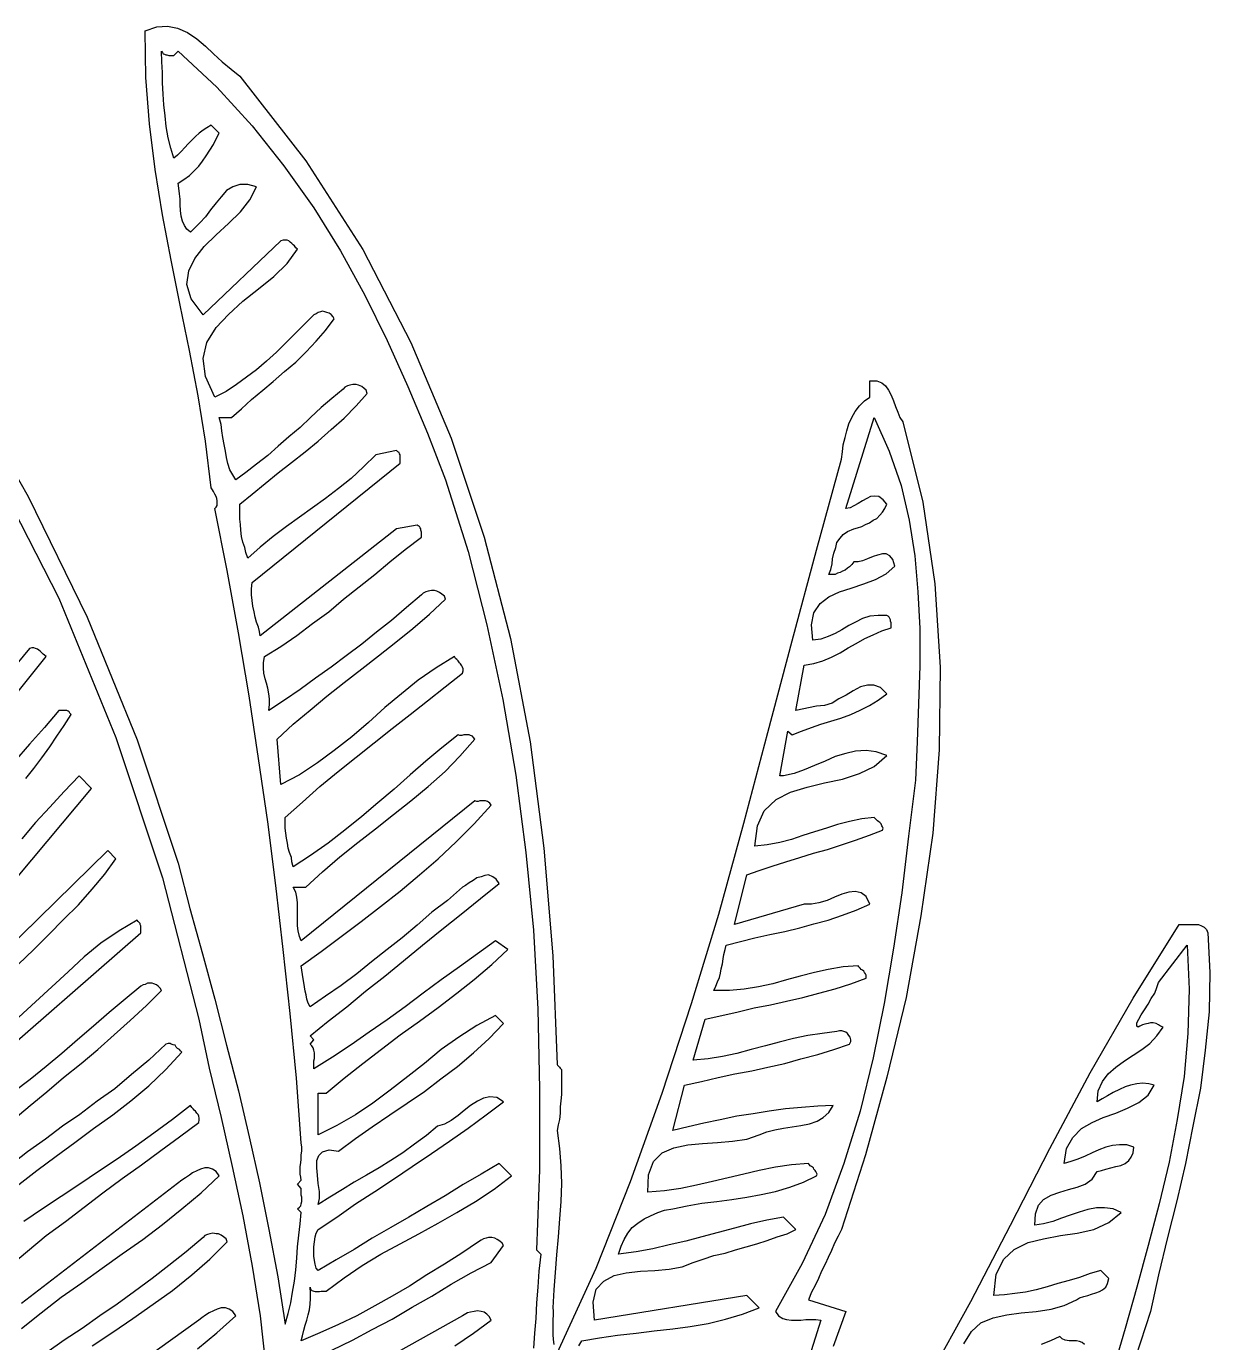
# Model space of a CAD drawing. Extents: x 0.04 to 5.88, y 0.03 to 8.6.
# Drawn here: x 3.61 to 5.512, y 6.089 to 8.205 of the extents above; entities that cross this region are included whole.
import ezdxf

# ---------------------------------------------------------------- set-up
doc = ezdxf.new("R2010")
doc.units = 0
doc.layers.add('1', color=7, linetype='Continuous')

msp = doc.modelspace()

# ---------------------------------------------------------------- linework, layer by layer
for points in [[(3.505, 7.638), (3.613, 7.449), (3.708, 7.255), (3.788, 7.058), (3.854, 6.86), (3.873, 6.787), (3.893, 6.714), (3.913, 6.641), (3.932, 6.567), (3.951, 6.494), (3.968, 6.42), (3.985, 6.346), (4, 6.271), (4.014, 6.195), (4.026, 6.119), (4.031, 6.136), (4.035, 6.153), (4.038, 6.17), (4.041, 6.188), (4.043, 6.206), (4.045, 6.225), (4.046, 6.243), (4.048, 6.262), (4.05, 6.28), (4.052, 6.298), (4.046, 6.304), (4.049, 6.307), (4.051, 6.309), (4.052, 6.312), (4.053, 6.316), (4.053, 6.319), (4.053, 6.323), (4.052, 6.326), (4.052, 6.33), (4.052, 6.334), (4.052, 6.337), (4.046, 6.344), (4.052, 6.35), (4.051, 6.355), (4.05, 6.36), (4.05, 6.366), (4.05, 6.372), (4.051, 6.378), (4.052, 6.384), (4.052, 6.391), (4.053, 6.397), (4.053, 6.403), (4.052, 6.41), (4.044, 6.514), (4.034, 6.618), (4.023, 6.721), (4.011, 6.824), (3.998, 6.926), (3.983, 7.028), (3.968, 7.129), (3.951, 7.23), (3.933, 7.33), (3.913, 7.43), (3.915, 7.432), (3.917, 7.435), (3.917, 7.439), (3.917, 7.442), (3.916, 7.446), (3.915, 7.449), (3.913, 7.453), (3.911, 7.457), (3.909, 7.46), (3.907, 7.463), (3.898, 7.538), (3.886, 7.611), (3.872, 7.684), (3.857, 7.757), (3.843, 7.829), (3.829, 7.902), (3.817, 7.975), (3.808, 8.048), (3.802, 8.123), (3.801, 8.198), (3.82, 8.204), (3.837, 8.205), (3.853, 8.202), (3.869, 8.195), (3.884, 8.185), (3.898, 8.173), (3.911, 8.161), (3.925, 8.148), (3.939, 8.136), (3.953, 8.125), (4.059, 7.989), (4.151, 7.846), (4.228, 7.697), (4.293, 7.543), (4.346, 7.384), (4.388, 7.221), (4.42, 7.055), (4.442, 6.884), (4.456, 6.711), (4.463, 6.536), (4.464, 6.535), (4.466, 6.533), (4.467, 6.532), (4.468, 6.53), (4.47, 6.528), (4.47, 6.527), (4.47, 6.525), (4.47, 6.523), (4.47, 6.515), (4.47, 6.507), (4.47, 6.498), (4.47, 6.488), (4.469, 6.478), (4.468, 6.468), (4.468, 6.458), (4.467, 6.448), (4.465, 6.439), (4.463, 6.43), (4.467, 6.401), (4.469, 6.373), (4.47, 6.345), (4.469, 6.316), (4.467, 6.288), (4.465, 6.259), (4.462, 6.23), (4.46, 6.202), (4.458, 6.174), (4.456, 6.145), (4.457, 6.14), (4.457, 6.133), (4.456, 6.126), (4.456, 6.118), (4.456, 6.11), (4.456, 6.102), (4.457, 6.094), (4.458, 6.086)], [(4.463, 6.072), (4.526, 6.209), (4.581, 6.348), (4.632, 6.49), (4.679, 6.634), (4.723, 6.778), (4.763, 6.924), (4.802, 7.07), (4.841, 7.217), (4.88, 7.363), (4.92, 7.509), (4.922, 7.521), (4.923, 7.532), (4.926, 7.544), (4.929, 7.555), (4.932, 7.566), (4.937, 7.576), (4.942, 7.586), (4.949, 7.595), (4.957, 7.603), (4.966, 7.609), (4.966, 7.635), (4.977, 7.635), (4.985, 7.632), (4.991, 7.627), (4.996, 7.62), (5, 7.612), (5.004, 7.603), (5.007, 7.594), (5.011, 7.585), (5.014, 7.576), (5.019, 7.569), (5.051, 7.44), (5.07, 7.309), (5.079, 7.175), (5.077, 7.042), (5.067, 6.908), (5.048, 6.775), (5.024, 6.644), (4.993, 6.516), (4.959, 6.391), (4.92, 6.271), (4.915, 6.26), (4.909, 6.249), (4.904, 6.237), (4.899, 6.226), (4.894, 6.215), (4.888, 6.204), (4.883, 6.192), (4.878, 6.181), (4.872, 6.17), (4.867, 6.158), (4.927, 6.139), (4.907, 6.083)], [(5.061, 6.034), (5.128, 6.155), (5.192, 6.278), (5.255, 6.401), (5.32, 6.523), (5.389, 6.643), (5.463, 6.761), (5.468, 6.761), (5.473, 6.761), (5.478, 6.761), (5.484, 6.761), (5.489, 6.761), (5.494, 6.761), (5.499, 6.759), (5.503, 6.757), (5.507, 6.753), (5.509, 6.748), (5.512, 6.684), (5.511, 6.621), (5.505, 6.559), (5.497, 6.498), (5.485, 6.437), (5.473, 6.377), (5.459, 6.317), (5.444, 6.258), (5.43, 6.198), (5.417, 6.139), (5.393, 6.065)]]:
    msp.add_lwpolyline(points)
at = {"layer": '1'}
for points in [[(4.101, 6.077), (4.134, 6.093), (4.166, 6.11), (4.198, 6.127), (4.23, 6.146), (4.262, 6.164), (4.293, 6.183), (4.325, 6.201), (4.357, 6.218), (4.377, 6.245), (4.375, 6.249), (4.371, 6.252), (4.367, 6.255), (4.363, 6.257), (4.358, 6.258), (4.353, 6.258), (4.349, 6.257), (4.345, 6.256), (4.341, 6.254), (4.337, 6.251), (4.31, 6.233), (4.282, 6.215), (4.254, 6.198), (4.226, 6.18), (4.198, 6.164), (4.17, 6.148), (4.141, 6.132), (4.112, 6.118), (4.082, 6.105), (4.052, 6.092), (4.054, 6.1), (4.056, 6.109), (4.058, 6.117), (4.061, 6.125), (4.063, 6.134), (4.065, 6.142), (4.066, 6.151), (4.067, 6.16), (4.067, 6.169), (4.066, 6.178), (4.067, 6.175), (4.069, 6.173), (4.072, 6.172), (4.074, 6.171), (4.077, 6.171), (4.081, 6.171), (4.084, 6.172), (4.086, 6.172), (4.089, 6.172), (4.092, 6.172), (4.121, 6.193), (4.15, 6.213), (4.18, 6.231), (4.211, 6.248), (4.241, 6.264), (4.272, 6.281), (4.302, 6.298), (4.332, 6.316), (4.362, 6.336), (4.39, 6.357), (4.37, 6.377), (4.341, 6.36), (4.312, 6.343), (4.283, 6.325), (4.254, 6.308), (4.225, 6.291), (4.196, 6.274), (4.166, 6.257), (4.137, 6.239), (4.108, 6.222), (4.079, 6.205), (4.076, 6.209), (4.074, 6.215), (4.073, 6.221), (4.072, 6.228), (4.072, 6.236), (4.072, 6.243), (4.073, 6.251), (4.074, 6.259), (4.076, 6.265), (4.079, 6.271), (4.109, 6.291), (4.139, 6.312), (4.17, 6.332), (4.2, 6.352), (4.23, 6.372), (4.261, 6.393), (4.29, 6.413), (4.32, 6.434), (4.349, 6.455), (4.377, 6.476), (4.366, 6.483), (4.355, 6.484), (4.345, 6.482), (4.335, 6.477), (4.324, 6.47), (4.314, 6.462), (4.304, 6.454), (4.293, 6.446), (4.282, 6.44), (4.271, 6.437), (4.253, 6.422), (4.234, 6.408), (4.215, 6.394), (4.196, 6.382), (4.177, 6.37), (4.157, 6.358), (4.137, 6.347), (4.118, 6.335), (4.098, 6.323), (4.079, 6.311), (4.081, 6.321), (4.081, 6.332), (4.079, 6.345), (4.078, 6.358), (4.077, 6.37), (4.077, 6.382), (4.08, 6.39), (4.086, 6.396), (4.097, 6.399), (4.112, 6.397), (4.139, 6.417), (4.166, 6.436), (4.194, 6.455), (4.222, 6.474), (4.25, 6.493), (4.276, 6.513), (4.303, 6.533), (4.329, 6.555), (4.354, 6.578), (4.377, 6.602), (4.364, 6.615), (4.334, 6.599), (4.305, 6.58), (4.277, 6.56), (4.25, 6.538), (4.223, 6.517), (4.195, 6.495), (4.167, 6.474), (4.139, 6.455), (4.109, 6.438), (4.079, 6.423), (4.079, 6.49), (4.092, 6.49), (4.121, 6.514), (4.151, 6.538), (4.181, 6.561), (4.211, 6.584), (4.242, 6.606), (4.272, 6.628), (4.302, 6.651), (4.33, 6.673), (4.358, 6.697), (4.384, 6.721), (4.364, 6.735), (4.335, 6.714), (4.306, 6.693), (4.277, 6.672), (4.248, 6.651), (4.219, 6.629), (4.19, 6.608), (4.161, 6.588), (4.132, 6.568), (4.102, 6.548), (4.072, 6.529), (4.072, 6.533), (4.072, 6.538), (4.072, 6.542), (4.073, 6.546), (4.073, 6.551), (4.073, 6.555), (4.072, 6.559), (4.071, 6.563), (4.069, 6.566), (4.066, 6.569), (4.072, 6.576), (4.066, 6.582), (4.095, 6.606), (4.125, 6.629), (4.155, 6.654), (4.186, 6.678), (4.216, 6.703), (4.247, 6.728), (4.278, 6.753), (4.309, 6.778), (4.34, 6.803), (4.37, 6.827), (4.365, 6.834), (4.36, 6.838), (4.353, 6.841), (4.347, 6.84), (4.341, 6.838), (4.334, 6.836), (4.328, 6.832), (4.322, 6.828), (4.316, 6.824), (4.311, 6.821), (4.287, 6.8), (4.262, 6.781), (4.238, 6.76), (4.214, 6.74), (4.19, 6.721), (4.165, 6.701), (4.141, 6.682), (4.116, 6.663), (4.091, 6.646), (4.066, 6.629), (4.063, 6.635), (4.061, 6.641), (4.06, 6.648), (4.058, 6.654), (4.057, 6.661), (4.056, 6.668), (4.055, 6.674), (4.054, 6.681), (4.053, 6.688), (4.052, 6.695), (4.084, 6.718), (4.116, 6.742), (4.148, 6.766), (4.179, 6.79), (4.211, 6.815), (4.242, 6.841), (4.272, 6.867), (4.301, 6.894), (4.33, 6.923), (4.357, 6.953), (4.355, 6.956), (4.353, 6.958), (4.351, 6.959), (4.348, 6.96), (4.346, 6.96), (4.342, 6.96), (4.339, 6.96), (4.336, 6.959), (4.334, 6.959), (4.331, 6.96), (4.052, 6.735), (4.049, 6.742), (4.047, 6.751), (4.046, 6.759), (4.046, 6.769), (4.046, 6.778), (4.046, 6.787), (4.046, 6.796), (4.045, 6.805), (4.043, 6.813), (4.039, 6.821), (4.059, 6.821), (4.086, 6.846), (4.114, 6.87), (4.143, 6.893), (4.171, 6.915), (4.2, 6.938), (4.228, 6.96), (4.256, 6.983), (4.283, 7.007), (4.307, 7.032), (4.331, 7.059), (4.329, 7.062), (4.327, 7.064), (4.324, 7.065), (4.322, 7.066), (4.319, 7.066), (4.316, 7.066), (4.313, 7.066), (4.31, 7.065), (4.307, 7.065), (4.304, 7.066), (4.278, 7.045), (4.252, 7.024), (4.227, 7.002), (4.201, 6.979), (4.175, 6.957), (4.149, 6.935), (4.122, 6.913), (4.095, 6.892), (4.067, 6.872), (4.039, 6.854), (4.037, 6.862), (4.036, 6.869), (4.033, 6.877), (4.031, 6.884), (4.03, 6.892), (4.028, 6.9), (4.027, 6.908), (4.026, 6.916), (4.026, 6.925), (4.026, 6.933), (4.054, 6.958), (4.082, 6.983), (4.111, 7.007), (4.14, 7.03), (4.169, 7.053), (4.198, 7.076), (4.227, 7.099), (4.255, 7.121), (4.283, 7.143), (4.311, 7.165), (4.312, 7.169), (4.312, 7.172), (4.311, 7.175), (4.31, 7.177), (4.308, 7.18), (4.306, 7.182), (4.304, 7.185), (4.302, 7.187), (4.3, 7.189), (4.298, 7.192), (4.269, 7.174), (4.24, 7.154), (4.213, 7.132), (4.186, 7.11), (4.16, 7.086), (4.133, 7.063), (4.105, 7.041), (4.078, 7.021), (4.049, 7.002), (4.019, 6.986), (4.013, 7.059), (4.039, 7.083), (4.066, 7.106), (4.093, 7.128), (4.121, 7.15), (4.149, 7.172), (4.176, 7.193), (4.204, 7.215), (4.231, 7.237), (4.258, 7.26), (4.284, 7.284), (4.282, 7.289), (4.278, 7.292), (4.274, 7.295), (4.27, 7.297), (4.266, 7.298), (4.261, 7.298), (4.256, 7.297), (4.252, 7.296), (4.248, 7.294), (4.245, 7.291), (4.221, 7.271), (4.197, 7.25), (4.173, 7.231), (4.149, 7.212), (4.124, 7.193), (4.1, 7.175), (4.075, 7.157), (4.05, 7.139), (4.025, 7.122), (4, 7.105), (4.001, 7.115), (4.001, 7.124), (4, 7.132), (3.998, 7.141), (3.996, 7.149), (3.994, 7.156), (3.992, 7.165), (3.991, 7.173), (3.991, 7.182), (3.993, 7.192), (4.019, 7.208), (4.045, 7.226), (4.07, 7.245), (4.096, 7.264), (4.12, 7.284), (4.145, 7.304), (4.17, 7.324), (4.194, 7.344), (4.219, 7.364), (4.245, 7.384), (4.245, 7.387), (4.245, 7.389), (4.245, 7.392), (4.244, 7.395), (4.244, 7.397), (4.243, 7.399), (4.242, 7.401), (4.24, 7.402), (4.238, 7.403), (4.205, 7.397), (3.986, 7.225), (3.985, 7.232), (3.983, 7.239), (3.98, 7.247), (3.978, 7.255), (3.976, 7.264), (3.974, 7.273), (3.973, 7.282), (3.972, 7.291), (3.972, 7.301), (3.973, 7.311), (4.211, 7.503), (4.211, 7.506), (4.211, 7.509), (4.211, 7.511), (4.211, 7.514), (4.211, 7.516), (4.21, 7.518), (4.209, 7.52), (4.207, 7.521), (4.205, 7.523), (4.172, 7.516), (4.152, 7.497), (4.132, 7.478), (4.112, 7.462), (4.091, 7.446), (4.07, 7.431), (4.049, 7.416), (4.028, 7.401), (4.007, 7.385), (3.986, 7.368), (3.966, 7.35), (3.963, 7.359), (3.961, 7.367), (3.958, 7.376), (3.956, 7.385), (3.955, 7.395), (3.954, 7.404), (3.953, 7.413), (3.953, 7.421), (3.953, 7.429), (3.953, 7.437), (3.973, 7.453), (3.994, 7.47), (4.015, 7.487), (4.036, 7.504), (4.058, 7.521), (4.079, 7.538), (4.1, 7.557), (4.121, 7.575), (4.14, 7.595), (4.158, 7.615), (4.156, 7.62), (4.153, 7.623), (4.149, 7.626), (4.144, 7.628), (4.14, 7.629), (4.135, 7.629), (4.13, 7.628), (4.126, 7.627), (4.122, 7.625), (4.119, 7.622), (4.101, 7.607), (4.084, 7.592), (4.067, 7.576), (4.05, 7.56), (4.032, 7.545), (4.015, 7.53), (3.998, 7.515), (3.98, 7.501), (3.963, 7.488), (3.947, 7.476), (3.942, 7.484), (3.937, 7.492), (3.934, 7.502), (3.932, 7.512), (3.93, 7.522), (3.928, 7.533), (3.926, 7.544), (3.924, 7.555), (3.923, 7.565), (3.92, 7.576), (3.94, 7.576), (3.956, 7.59), (3.972, 7.605), (3.99, 7.62), (4.007, 7.634), (4.025, 7.65), (4.043, 7.665), (4.06, 7.682), (4.076, 7.699), (4.091, 7.716), (4.105, 7.735), (4.103, 7.738), (4.1, 7.742), (4.097, 7.744), (4.093, 7.745), (4.09, 7.746), (4.086, 7.747), (4.083, 7.746), (4.079, 7.745), (4.076, 7.743), (4.072, 7.741), (4.057, 7.726), (4.042, 7.711), (4.027, 7.696), (4.012, 7.681), (3.996, 7.667), (3.98, 7.653), (3.964, 7.641), (3.948, 7.629), (3.931, 7.618), (3.913, 7.609), (3.898, 7.642), (3.894, 7.671), (3.9, 7.697), (3.915, 7.721), (3.935, 7.742), (3.958, 7.763), (3.983, 7.783), (4.008, 7.803), (4.029, 7.824), (4.046, 7.847), (4.043, 7.849), (4.041, 7.852), (4.039, 7.854), (4.037, 7.856), (4.034, 7.858), (4.032, 7.86), (4.029, 7.861), (4.026, 7.861), (4.023, 7.861), (4.019, 7.86), (3.894, 7.741), (3.875, 7.767), (3.868, 7.79), (3.871, 7.812), (3.881, 7.832), (3.896, 7.851), (3.915, 7.87), (3.935, 7.888), (3.954, 7.907), (3.969, 7.926), (3.98, 7.947), (3.966, 7.951), (3.953, 7.951), (3.942, 7.947), (3.932, 7.941), (3.923, 7.931), (3.915, 7.921), (3.906, 7.91), (3.898, 7.899), (3.889, 7.889), (3.88, 7.88), (3.874, 7.874), (3.868, 7.879), (3.864, 7.885), (3.861, 7.892), (3.859, 7.9), (3.858, 7.909), (3.857, 7.918), (3.857, 7.927), (3.856, 7.936), (3.855, 7.945), (3.854, 7.953), (3.863, 7.959), (3.872, 7.965), (3.879, 7.972), (3.887, 7.98), (3.893, 7.988), (3.899, 7.997), (3.905, 8.006), (3.911, 8.015), (3.915, 8.024), (3.92, 8.033), (3.907, 8.046), (3.9, 8.042), (3.894, 8.038), (3.888, 8.033), (3.882, 8.028), (3.876, 8.022), (3.87, 8.016), (3.865, 8.01), (3.859, 8.004), (3.853, 7.998), (3.847, 7.993), (3.842, 8.009), (3.838, 8.026), (3.835, 8.044), (3.833, 8.061), (3.831, 8.079), (3.83, 8.096), (3.829, 8.114), (3.829, 8.131), (3.828, 8.148), (3.827, 8.165), (3.829, 8.163), (3.83, 8.161), (3.832, 8.16), (3.834, 8.159), (3.836, 8.159), (3.839, 8.158), (3.841, 8.158), (3.844, 8.158), (3.847, 8.158)], [(3.847, 8.158), (3.854, 8.165), (3.916, 8.107), (3.973, 8.045), (4.024, 7.981), (4.072, 7.913), (4.115, 7.844), (4.154, 7.773), (4.19, 7.7), (4.223, 7.626), (4.255, 7.551), (4.284, 7.476), (4.32, 7.361), (4.35, 7.243), (4.376, 7.123), (4.397, 7.001), (4.413, 6.877), (4.425, 6.752), (4.432, 6.625), (4.435, 6.497), (4.435, 6.367), (4.43, 6.238), (4.437, 6.231), (4.434, 6.204), (4.432, 6.178), (4.43, 6.153), (4.429, 6.128), (4.427, 6.104), (4.425, 6.08)], [(4.498, 6.084), (4.503, 6.092), (4.531, 6.097), (4.56, 6.101), (4.59, 6.104), (4.619, 6.108), (4.649, 6.111), (4.677, 6.115), (4.706, 6.12), (4.734, 6.127), (4.761, 6.135), (4.788, 6.145), (4.768, 6.165), (4.523, 6.125), (4.521, 6.154), (4.526, 6.175), (4.538, 6.188), (4.555, 6.197), (4.574, 6.201), (4.597, 6.204), (4.62, 6.205), (4.643, 6.207), (4.664, 6.211), (4.682, 6.218), (4.698, 6.223), (4.715, 6.229), (4.733, 6.233), (4.75, 6.238), (4.767, 6.243), (4.784, 6.248), (4.801, 6.253), (4.817, 6.259), (4.833, 6.264), (4.847, 6.271), (4.827, 6.291), (4.8, 6.286), (4.774, 6.28), (4.748, 6.273), (4.722, 6.266), (4.696, 6.259), (4.67, 6.252), (4.643, 6.246), (4.617, 6.24), (4.59, 6.235), (4.562, 6.231), (4.566, 6.244), (4.571, 6.255), (4.577, 6.265), (4.584, 6.274), (4.593, 6.281), (4.603, 6.288), (4.613, 6.293), (4.625, 6.298), (4.636, 6.302), (4.649, 6.304), (4.672, 6.309), (4.696, 6.313), (4.72, 6.316), (4.744, 6.319), (4.768, 6.323), (4.791, 6.327), (4.814, 6.332), (4.837, 6.339), (4.859, 6.347), (4.88, 6.357), (4.881, 6.36), (4.88, 6.362), (4.879, 6.364), (4.878, 6.366), (4.876, 6.368), (4.875, 6.37), (4.872, 6.372), (4.87, 6.373), (4.869, 6.375), (4.867, 6.377), (4.84, 6.375), (4.814, 6.371), (4.788, 6.366), (4.763, 6.36), (4.738, 6.354), (4.713, 6.348), (4.687, 6.342), (4.662, 6.337), (4.636, 6.333), (4.609, 6.331), (4.61, 6.359), (4.618, 6.38), (4.632, 6.394), (4.651, 6.402), (4.673, 6.407), (4.697, 6.409), (4.721, 6.411), (4.745, 6.413), (4.768, 6.416), (4.788, 6.423), (4.8, 6.428), (4.813, 6.431), (4.827, 6.434), (4.841, 6.436), (4.855, 6.438), (4.869, 6.441), (4.881, 6.445), (4.891, 6.451), (4.9, 6.459), (4.907, 6.47), (4.882, 6.469), (4.856, 6.467), (4.83, 6.465), (4.804, 6.461), (4.778, 6.457), (4.752, 6.453), (4.725, 6.447), (4.699, 6.442), (4.674, 6.436), (4.649, 6.43), (4.668, 6.503), (4.695, 6.509), (4.722, 6.515), (4.749, 6.521), (4.776, 6.526), (4.802, 6.532), (4.829, 6.538), (4.855, 6.545), (4.882, 6.552), (4.908, 6.56), (4.933, 6.569), (4.935, 6.573), (4.935, 6.576), (4.934, 6.58), (4.932, 6.583), (4.93, 6.586), (4.927, 6.588), (4.924, 6.589), (4.921, 6.59), (4.917, 6.59), (4.913, 6.589), (4.889, 6.586), (4.866, 6.583), (4.843, 6.578), (4.82, 6.572), (4.798, 6.566), (4.775, 6.56), (4.752, 6.554), (4.729, 6.549), (4.706, 6.545), (4.682, 6.543), (4.701, 6.609), (4.728, 6.615), (4.754, 6.621), (4.78, 6.627), (4.806, 6.632), (4.832, 6.638), (4.858, 6.644), (4.884, 6.651), (4.91, 6.658), (4.935, 6.666), (4.96, 6.675), (4.96, 6.678), (4.96, 6.68), (4.959, 6.682), (4.957, 6.684), (4.956, 6.686), (4.954, 6.688), (4.952, 6.689), (4.95, 6.691), (4.948, 6.693), (4.947, 6.695), (4.923, 6.693), (4.899, 6.689), (4.877, 6.684), (4.854, 6.678), (4.832, 6.672), (4.81, 6.666), (4.787, 6.661), (4.764, 6.657), (4.74, 6.655), (4.715, 6.655), (4.718, 6.662), (4.721, 6.669), (4.724, 6.676), (4.726, 6.683), (4.727, 6.69), (4.729, 6.698), (4.73, 6.706), (4.731, 6.713), (4.733, 6.721), (4.735, 6.728), (4.758, 6.734), (4.781, 6.74), (4.805, 6.745), (4.829, 6.75), (4.853, 6.756), (4.876, 6.762), (4.899, 6.768), (4.922, 6.776), (4.944, 6.784), (4.966, 6.794), (4.96, 6.806), (4.952, 6.812), (4.942, 6.814), (4.932, 6.813), (4.921, 6.81), (4.909, 6.805), (4.897, 6.8), (4.884, 6.796), (4.872, 6.794), (4.86, 6.794), (4.748, 6.761), (4.768, 6.841), (4.788, 6.848), (4.809, 6.855), (4.831, 6.862), (4.853, 6.869), (4.875, 6.876), (4.898, 6.882), (4.92, 6.889), (4.943, 6.897), (4.965, 6.905), (4.986, 6.913), (4.987, 6.916), (4.986, 6.918), (4.985, 6.92), (4.984, 6.923), (4.982, 6.925), (4.98, 6.926), (4.978, 6.928), (4.976, 6.93), (4.975, 6.931), (4.973, 6.933), (4.953, 6.931), (4.933, 6.927), (4.914, 6.922), (4.896, 6.916), (4.877, 6.91), (4.858, 6.904), (4.84, 6.898), (4.821, 6.893), (4.801, 6.889), (4.781, 6.887), (4.785, 6.92), (4.796, 6.944), (4.815, 6.962), (4.838, 6.974), (4.865, 6.982), (4.893, 6.989), (4.922, 6.995), (4.949, 7.004), (4.973, 7.015), (4.993, 7.033), (4.976, 7.039), (4.96, 7.041), (4.943, 7.04), (4.927, 7.036), (4.91, 7.031), (4.894, 7.024), (4.877, 7.017), (4.86, 7.01), (4.844, 7.004), (4.827, 7), (4.821, 7), (4.834, 7.072), (4.841, 7.066), (4.856, 7.072), (4.872, 7.078), (4.887, 7.083), (4.903, 7.088), (4.919, 7.093), (4.935, 7.099), (4.95, 7.106), (4.965, 7.113), (4.979, 7.122), (4.993, 7.132), (4.983, 7.142), (4.972, 7.146), (4.962, 7.146), (4.951, 7.143), (4.939, 7.137), (4.928, 7.13), (4.916, 7.124), (4.905, 7.117), (4.893, 7.113), (4.88, 7.112), (4.847, 7.105), (4.86, 7.178), (4.876, 7.181), (4.89, 7.185), (4.904, 7.191), (4.918, 7.198), (4.931, 7.206), (4.944, 7.213), (4.958, 7.221), (4.971, 7.227), (4.985, 7.233), (5, 7.238), (5, 7.241), (5, 7.244), (5, 7.246), (4.999, 7.249), (4.999, 7.251), (4.998, 7.253), (4.997, 7.255), (4.995, 7.257), (4.993, 7.258), (4.979, 7.258), (4.966, 7.257), (4.954, 7.253), (4.943, 7.247), (4.932, 7.242), (4.921, 7.235), (4.91, 7.229), (4.899, 7.224), (4.887, 7.22), (4.874, 7.218), (4.872, 7.243), (4.876, 7.262), (4.886, 7.277), (4.9, 7.288), (4.917, 7.296), (4.936, 7.302), (4.956, 7.309), (4.975, 7.316), (4.992, 7.325), (5.006, 7.337), (5.003, 7.348), (4.998, 7.354), (4.992, 7.357), (4.986, 7.357), (4.978, 7.355), (4.971, 7.353), (4.962, 7.349), (4.954, 7.346), (4.947, 7.344), (4.94, 7.344), (4.937, 7.34), (4.933, 7.336), (4.93, 7.334), (4.926, 7.331), (4.922, 7.329), (4.918, 7.327), (4.914, 7.326), (4.91, 7.324), (4.905, 7.324), (4.9, 7.324), (4.903, 7.332), (4.905, 7.341), (4.906, 7.349), (4.908, 7.358), (4.911, 7.367), (4.913, 7.375), (4.918, 7.382), (4.923, 7.388), (4.93, 7.393), (4.94, 7.397), (4.946, 7.399), (4.953, 7.401), (4.959, 7.404), (4.965, 7.407), (4.971, 7.411), (4.977, 7.414), (4.982, 7.419), (4.986, 7.424), (4.99, 7.43), (4.993, 7.437), (4.987, 7.444), (4.98, 7.449), (4.974, 7.45), (4.967, 7.449), (4.961, 7.446), (4.954, 7.442), (4.947, 7.438), (4.94, 7.434), (4.934, 7.431), (4.927, 7.43), (4.973, 7.576), (4.997, 7.522), (5.016, 7.467), (5.029, 7.411), (5.038, 7.354), (5.043, 7.296), (5.046, 7.237), (5.046, 7.177), (5.044, 7.116), (5.042, 7.055), (5.039, 6.993)], [(3.551, 7.503), (3.662, 7.286), (3.754, 7.062), (3.829, 6.836), (3.887, 6.609)], [(3.403, 6.894), (3.642, 7.192), (3.639, 7.194), (3.637, 7.196), (3.635, 7.198), (3.633, 7.2), (3.63, 7.202), (3.628, 7.204), (3.625, 7.205), (3.622, 7.206), (3.619, 7.206), (3.615, 7.205), (3.39, 6.933)], [(3.609, 6.996), (3.622, 7.012), (3.635, 7.029), (3.648, 7.047), (3.659, 7.064), (3.671, 7.081), (3.682, 7.099), (3.68, 7.101), (3.679, 7.103), (3.677, 7.104), (3.675, 7.105), (3.673, 7.105), (3.67, 7.105), (3.668, 7.105), (3.665, 7.105), (3.662, 7.105), (3.639, 7.078), (3.615, 7.051), (3.591, 7.023)], [(3.476, 6.695), (3.715, 6.98), (3.695, 7), (3.671, 6.975), (3.648, 6.95), (3.625, 6.925), (3.603, 6.899)], [(5.039, 6.993), (5.028, 6.903), (5.017, 6.812), (5.004, 6.723), (4.989, 6.634), (4.971, 6.547), (4.95, 6.461), (4.924, 6.377), (4.894, 6.295), (4.857, 6.216), (4.814, 6.139), (4.819, 6.132), (4.826, 6.128), (4.832, 6.126), (4.84, 6.125), (4.848, 6.125), (4.855, 6.125), (4.863, 6.126), (4.872, 6.126), (4.879, 6.126), (4.887, 6.125), (4.85, 6.008)], [(3.597, 6.697), (3.622, 6.721), (3.646, 6.745), (3.67, 6.769), (3.694, 6.793), (3.716, 6.818), (3.736, 6.842), (3.754, 6.867), (3.741, 6.88), (3.49, 6.635)], [(3.536, 6.523), (3.794, 6.748), (3.794, 6.751), (3.794, 6.754), (3.794, 6.756), (3.794, 6.759), (3.793, 6.761), (3.793, 6.763), (3.791, 6.765), (3.79, 6.766), (3.788, 6.768), (3.759, 6.751), (3.73, 6.731), (3.703, 6.709), (3.677, 6.685), (3.651, 6.661), (3.625, 6.637), (3.598, 6.612)], [(5.117, 6.087), (5.129, 6.107), (5.144, 6.121), (5.164, 6.129), (5.186, 6.134), (5.209, 6.137), (5.233, 6.139), (5.257, 6.143), (5.278, 6.149), (5.298, 6.158), (5.303, 6.161), (5.31, 6.163), (5.316, 6.165), (5.322, 6.167), (5.329, 6.169), (5.335, 6.171), (5.34, 6.174), (5.345, 6.178), (5.348, 6.184), (5.35, 6.192), (5.337, 6.205), (5.32, 6.2), (5.303, 6.194), (5.286, 6.189), (5.268, 6.184), (5.251, 6.179), (5.233, 6.174), (5.216, 6.17), (5.199, 6.168), (5.182, 6.166), (5.165, 6.165), (5.169, 6.199), (5.181, 6.223), (5.198, 6.239), (5.22, 6.25), (5.245, 6.256), (5.272, 6.261), (5.299, 6.265), (5.326, 6.271), (5.35, 6.282), (5.37, 6.298), (5.357, 6.304), (5.343, 6.306), (5.33, 6.306), (5.316, 6.303), (5.302, 6.299), (5.288, 6.294), (5.274, 6.289), (5.26, 6.284), (5.245, 6.28), (5.231, 6.278), (5.232, 6.296), (5.237, 6.31), (5.245, 6.319), (5.257, 6.326), (5.271, 6.331), (5.285, 6.335), (5.299, 6.339), (5.312, 6.344), (5.323, 6.352), (5.331, 6.364), (5.338, 6.366), (5.345, 6.368), (5.353, 6.37), (5.361, 6.372), (5.369, 6.374), (5.376, 6.377), (5.382, 6.382), (5.386, 6.387), (5.389, 6.394), (5.39, 6.403), (5.379, 6.407), (5.367, 6.407), (5.356, 6.406), (5.345, 6.403), (5.334, 6.399), (5.323, 6.394), (5.312, 6.389), (5.3, 6.384), (5.289, 6.38), (5.278, 6.377), (5.282, 6.401), (5.292, 6.419), (5.306, 6.433), (5.323, 6.443), (5.341, 6.451), (5.361, 6.458), (5.38, 6.466), (5.398, 6.475), (5.413, 6.487), (5.423, 6.503), (5.414, 6.505), (5.404, 6.506), (5.395, 6.505), (5.385, 6.503), (5.376, 6.5), (5.367, 6.496), (5.357, 6.491), (5.348, 6.486), (5.339, 6.481), (5.331, 6.476), (5.333, 6.494), (5.34, 6.509), (5.349, 6.521), (5.361, 6.532), (5.375, 6.542), (5.389, 6.551), (5.403, 6.56), (5.416, 6.57), (5.427, 6.582), (5.437, 6.596), (5.433, 6.598), (5.43, 6.6), (5.426, 6.602), (5.421, 6.603), (5.417, 6.603), (5.413, 6.602), (5.408, 6.601), (5.404, 6.6), (5.4, 6.598), (5.397, 6.596), (5.395, 6.598), (5.395, 6.603), (5.398, 6.609), (5.402, 6.616), (5.407, 6.624), (5.413, 6.633), (5.418, 6.642), (5.424, 6.651), (5.427, 6.66), (5.43, 6.668), (5.476, 6.728), (5.479, 6.657), (5.477, 6.586), (5.471, 6.517), (5.46, 6.448), (5.447, 6.379), (5.431, 6.312), (5.413, 6.245), (5.395, 6.178), (5.376, 6.112), (5.357, 6.046)], [(3.589, 6.447), (3.616, 6.47), (3.643, 6.492), (3.67, 6.515), (3.698, 6.538), (3.725, 6.56), (3.751, 6.584), (3.777, 6.607), (3.803, 6.631), (3.827, 6.655), (3.825, 6.659), (3.822, 6.662), (3.819, 6.664), (3.815, 6.666), (3.812, 6.667), (3.808, 6.667), (3.805, 6.667), (3.801, 6.665), (3.798, 6.664), (3.794, 6.662), (3.769, 6.641), (3.743, 6.62), (3.718, 6.598), (3.692, 6.576), (3.667, 6.554), (3.642, 6.533), (3.616, 6.512), (3.59, 6.492)], [(3.887, 6.609), (3.904, 6.53), (3.923, 6.451), (3.941, 6.372), (3.958, 6.293), (3.973, 6.212), (3.986, 6.132), (3.995, 6.049)], [(3.598, 6.343), (3.627, 6.366), (3.658, 6.389), (3.688, 6.411), (3.718, 6.433), (3.749, 6.455), (3.778, 6.478), (3.807, 6.502), (3.834, 6.528), (3.86, 6.556), (3.858, 6.558), (3.856, 6.56), (3.853, 6.562), (3.851, 6.564), (3.849, 6.567), (3.846, 6.568), (3.843, 6.569), (3.841, 6.57), (3.838, 6.57), (3.834, 6.569), (3.807, 6.543), (3.779, 6.52), (3.752, 6.497), (3.724, 6.477), (3.696, 6.456), (3.668, 6.437), (3.641, 6.416), (3.612, 6.396), (3.584, 6.374)], [(3.582, 6.211), (3.612, 6.236), (3.642, 6.261), (3.673, 6.284), (3.703, 6.307), (3.733, 6.33), (3.764, 6.353), (3.795, 6.375), (3.826, 6.398), (3.856, 6.42), (3.887, 6.443), (3.888, 6.447), (3.888, 6.45), (3.887, 6.453), (3.886, 6.456), (3.884, 6.458), (3.882, 6.461), (3.88, 6.463), (3.878, 6.465), (3.876, 6.467), (3.874, 6.47), (3.845, 6.448), (3.815, 6.426), (3.786, 6.405), (3.756, 6.384), (3.726, 6.364), (3.696, 6.344), (3.666, 6.324), (3.636, 6.304), (3.606, 6.284)], [(3.602, 6.112), (3.634, 6.137), (3.666, 6.162), (3.699, 6.185), (3.732, 6.209), (3.764, 6.232), (3.797, 6.255), (3.829, 6.279), (3.86, 6.304), (3.891, 6.33), (3.92, 6.357), (3.915, 6.364), (3.909, 6.368), (3.903, 6.37), (3.897, 6.37), (3.89, 6.368), (3.884, 6.365), (3.877, 6.362), (3.872, 6.358), (3.866, 6.354), (3.86, 6.35), (3.602, 6.152)], [(3.716, 6.084), (3.749, 6.106), (3.781, 6.128), (3.814, 6.151), (3.845, 6.173), (3.876, 6.198), (3.905, 6.223), (3.933, 6.251), (3.931, 6.256), (3.927, 6.259), (3.923, 6.262), (3.919, 6.264), (3.915, 6.264), (3.91, 6.265), (3.905, 6.264), (3.901, 6.263), (3.897, 6.261), (3.894, 6.258), (3.867, 6.235), (3.839, 6.213), (3.812, 6.192), (3.784, 6.171), (3.756, 6.151), (3.728, 6.132), (3.7, 6.112), (3.671, 6.093), (3.643, 6.073)], [(3.885, 6.079), (3.916, 6.105), (3.947, 6.132), (3.942, 6.139), (3.936, 6.143), (3.93, 6.145), (3.923, 6.145), (3.917, 6.143), (3.911, 6.14), (3.904, 6.137), (3.898, 6.133), (3.892, 6.129), (3.887, 6.125), (3.629, 5.94)], [(4.299, 6.084), (4.329, 6.104), (4.357, 6.125), (4.354, 6.131), (4.35, 6.135), (4.346, 6.138), (4.341, 6.139), (4.335, 6.14), (4.33, 6.139), (4.324, 6.138), (4.319, 6.137), (4.314, 6.134), (4.311, 6.132), (4.039, 5.98)], [(5.311, 6.086), (5.307, 6.089), (5.303, 6.091), (5.298, 6.092), (5.292, 6.092), (5.286, 6.092), (5.28, 6.093), (5.275, 6.095), (5.271, 6.099), (5.256, 6.092), (5.241, 6.086)]]:
    msp.add_lwpolyline(points, dxfattribs=at)

doc.saveas('drawing.dxf')
